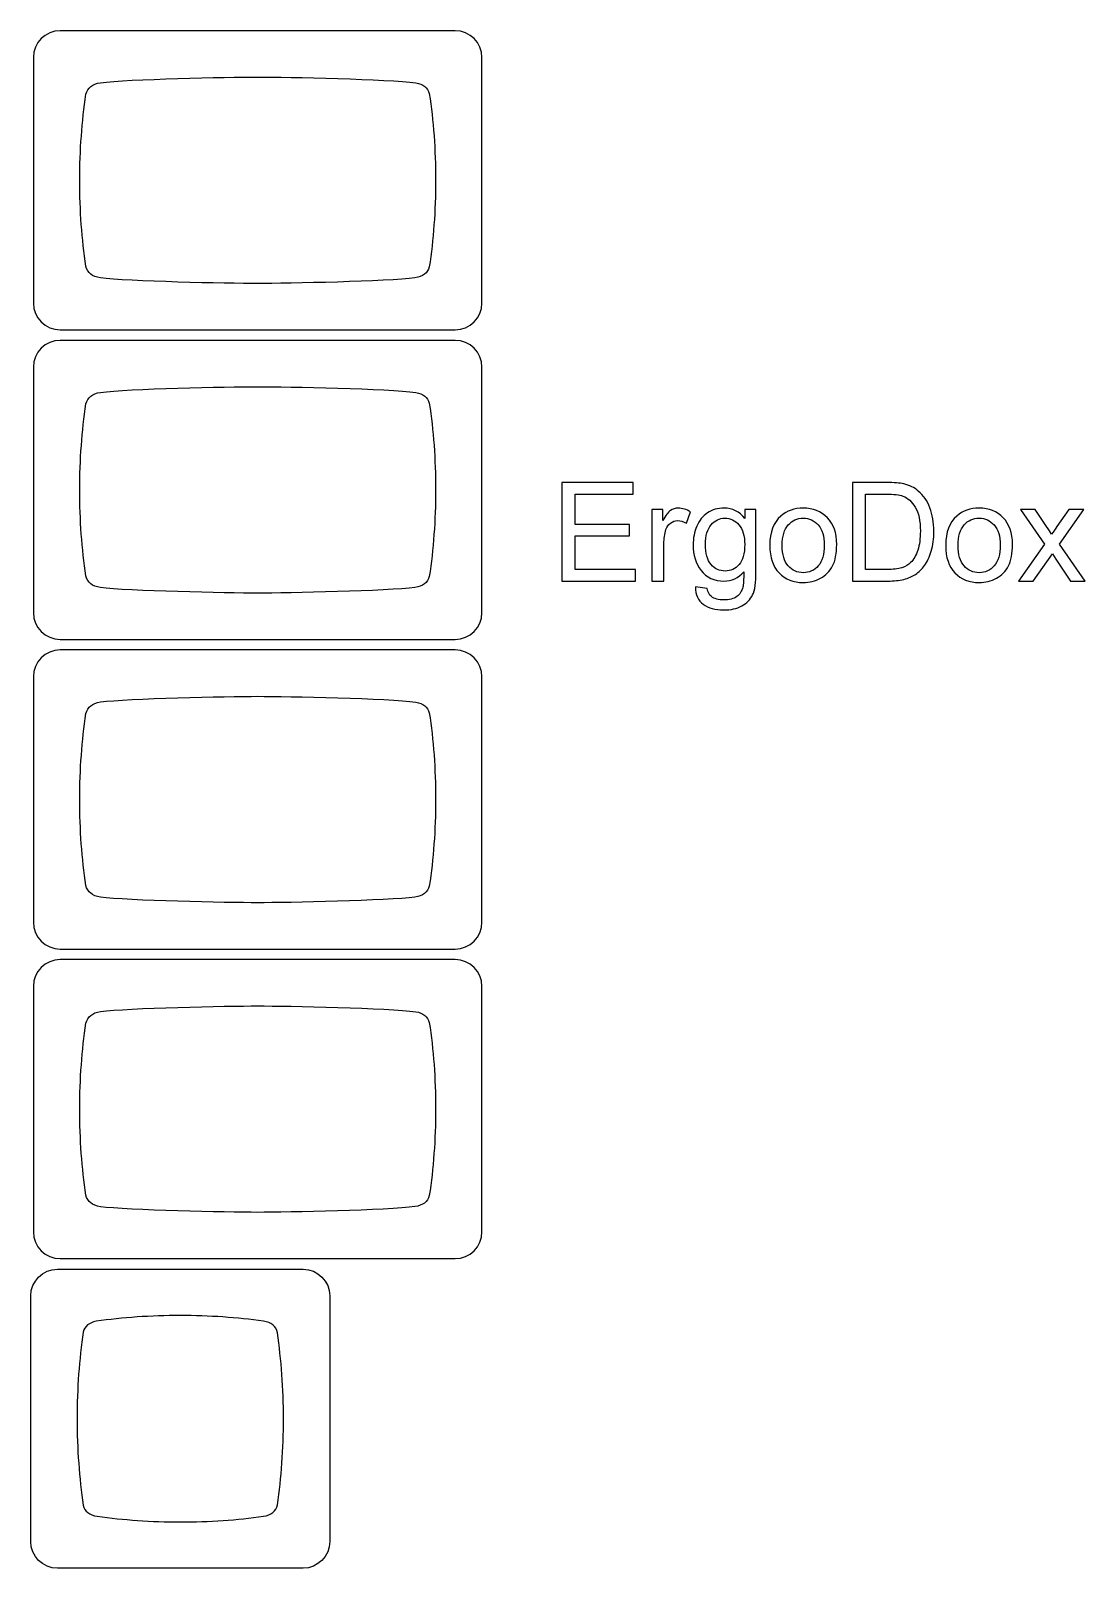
# Model space of a CAD drawing. Header units: millimetres. Extents: x -493 to 473, y -489 to 489.
# Drawn here: x -142.1 to -77.2, y 154.7 to 249.3 of the extents above; entities that cross this region are included whole.
import ezdxf

# ---------------------------------------------------------------- set-up
doc = ezdxf.new("R2010")
doc.units = ezdxf.units.MM
doc.header["$MEASUREMENT"] = 0
doc.layers.add('Layer 1', color=7, linetype='Continuous')

msp = doc.modelspace()

# ---------------------------------------------------------------- linework, layer by layer
at = {"layer": 'Layer 1', "color": 169}
msp.add_open_spline([(-115.9753, 230.8624), (-115.9753, 230.8624), (-140.2827, 230.8624), (-140.2827, 230.8624), (-140.2827, 230.8624), (-141.1881, 230.8624), (-141.929, 231.6032), (-141.929, 232.5087), (-141.929, 232.5087), (-141.929, 232.5087), (-141.929, 247.6161), (-141.929, 247.6161), (-141.929, 247.6161), (-141.929, 248.5216), (-141.1881, 249.2624), (-140.2827, 249.2624), (-140.2827, 249.2624), (-140.2827, 249.2624), (-115.9753, 249.2624), (-115.9753, 249.2624), (-115.9753, 249.2624), (-115.0699, 249.2624), (-114.329, 248.5216), (-114.329, 247.6161), (-114.329, 247.6161), (-114.329, 247.6161), (-114.329, 232.5087), (-114.329, 232.5087), (-114.329, 232.5087), (-114.329, 231.6032), (-115.0699, 230.8624), (-115.9753, 230.8624)], degree=3, knots=[0, 0, 0, 0, 0.1111111, 0.1111111, 0.1111111, 0.1111111, 0.2222222, 0.2222222, 0.2222222, 0.2222222, 0.3333333, 0.3333333, 0.3333333, 0.3333333, 0.4444444, 0.4444444, 0.4444444, 0.4444444, 0.5555556, 0.5555556, 0.5555556, 0.5555556, 0.6666667, 0.6666667, 0.6666667, 0.6666667, 0.7777778, 0.7777778, 0.7777778, 0.7777778, 1, 1, 1, 1], dxfattribs=at)
at = {"layer": 'Layer 1', "color": 159}
msp.add_open_spline([(-128.129, 246.4118), (-129.9873, 246.4114), (-136.1488, 246.2893), (-137.8013, 246.0637), (-137.8013, 246.0637), (-137.8013, 246.0637), (-137.8013, 246.0637), (-137.8013, 246.0637), (-137.8013, 246.0637), (-138.3034, 245.9908), (-138.6025, 245.7582), (-138.6926, 245.3535), (-138.6926, 245.3535), (-138.942, 243.7006), (-139.0786, 241.919), (-139.0789, 240.0613), (-139.0789, 240.0613), (-139.0793, 238.2036), (-138.9437, 236.4219), (-138.6951, 234.769), (-138.6951, 234.769), (-138.6053, 234.3648), (-138.3068, 234.1324), (-137.8059, 234.0595), (-137.8059, 234.0595), (-136.1529, 233.8346), (-129.98, 233.7116), (-128.132, 233.712), (-128.132, 233.712), (-126.2841, 233.7123), (-120.107, 233.8356), (-118.4535, 234.0613), (-118.4535, 234.0613), (-118.4535, 234.0613), (-118.4536, 234.0618), (-118.4536, 234.0618), (-118.4536, 234.0618), (-117.9657, 234.1326), (-117.6694, 234.3543), (-117.5706, 234.7382), (-117.5706, 234.7382), (-117.3179, 236.4004), (-117.1794, 238.1925), (-117.179, 240.0634), (-117.179, 240.0634), (-117.1787, 241.9343), (-117.3163, 243.7296), (-117.5686, 245.3929), (-117.5686, 245.3929), (-117.6641, 245.7598), (-117.9406, 245.9777), (-118.3932, 246.057), (-118.3932, 246.057), (-120.0629, 246.2871), (-126.2707, 246.4122), (-128.129, 246.4118)], degree=3, knots=[0, 0, 0, 0, 0.0666667, 0.0666667, 0.0666667, 0.0666667, 0.1333333, 0.1333333, 0.1333333, 0.1333333, 0.2, 0.2, 0.2, 0.2, 0.2666667, 0.2666667, 0.2666667, 0.2666667, 0.3333333, 0.3333333, 0.3333333, 0.3333333, 0.4, 0.4, 0.4, 0.4, 0.4666667, 0.4666667, 0.4666667, 0.4666667, 0.5333333, 0.5333333, 0.5333333, 0.5333333, 0.6, 0.6, 0.6, 0.6, 0.6666667, 0.6666667, 0.6666667, 0.6666667, 0.7333333, 0.7333333, 0.7333333, 0.7333333, 0.8, 0.8, 0.8, 0.8, 0.8666667, 0.8666667, 0.8666667, 0.8666667, 1, 1, 1, 1], dxfattribs=at)
at = {"layer": 'Layer 1', "color": 251}
for points, knots in [([(-115.9753, 211.8124), (-115.9753, 211.8124), (-140.2827, 211.8124), (-140.2827, 211.8124), (-140.2827, 211.8124), (-141.1881, 211.8124), (-141.929, 212.5532), (-141.929, 213.4587), (-141.929, 213.4587), (-141.929, 213.4587), (-141.929, 228.5661), (-141.929, 228.5661), (-141.929, 228.5661), (-141.929, 229.4716), (-141.1881, 230.2124), (-140.2827, 230.2124), (-140.2827, 230.2124), (-140.2827, 230.2124), (-115.9753, 230.2124), (-115.9753, 230.2124), (-115.9753, 230.2124), (-115.0699, 230.2124), (-114.329, 229.4716), (-114.329, 228.5661), (-114.329, 228.5661), (-114.329, 228.5661), (-114.329, 213.4587), (-114.329, 213.4587), (-114.329, 213.4587), (-114.329, 212.5532), (-115.0699, 211.8124), (-115.9753, 211.8124)], [0, 0, 0, 0, 0.1111111, 0.1111111, 0.1111111, 0.1111111, 0.2222222, 0.2222222, 0.2222222, 0.2222222, 0.3333333, 0.3333333, 0.3333333, 0.3333333, 0.4444444, 0.4444444, 0.4444444, 0.4444444, 0.5555556, 0.5555556, 0.5555556, 0.5555556, 0.6666667, 0.6666667, 0.6666667, 0.6666667, 0.7777778, 0.7777778, 0.7777778, 0.7777778, 1, 1, 1, 1]), ([(-128.129, 227.3618), (-129.9873, 227.3614), (-136.1488, 227.2393), (-137.8013, 227.0137), (-137.8013, 227.0137), (-137.8013, 227.0137), (-137.8013, 227.0137), (-137.8013, 227.0137), (-137.8013, 227.0137), (-138.3034, 226.9408), (-138.6025, 226.7082), (-138.6926, 226.3035), (-138.6926, 226.3035), (-138.942, 224.6506), (-139.0786, 222.869), (-139.0789, 221.0113), (-139.0789, 221.0113), (-139.0793, 219.1536), (-138.9437, 217.3719), (-138.6951, 215.719), (-138.6951, 215.719), (-138.6053, 215.3148), (-138.3068, 215.0824), (-137.8059, 215.0095), (-137.8059, 215.0095), (-136.1529, 214.7846), (-129.98, 214.6616), (-128.132, 214.662), (-128.132, 214.662), (-126.2841, 214.6623), (-120.107, 214.7856), (-118.4535, 215.0113), (-118.4535, 215.0113), (-118.4535, 215.0113), (-118.4536, 215.0118), (-118.4536, 215.0118), (-118.4536, 215.0118), (-117.9657, 215.0826), (-117.6694, 215.3043), (-117.5706, 215.6882), (-117.5706, 215.6882), (-117.3179, 217.3504), (-117.1794, 219.1425), (-117.179, 221.0134), (-117.179, 221.0134), (-117.1787, 222.8843), (-117.3163, 224.6796), (-117.5686, 226.3429), (-117.5686, 226.3429), (-117.6641, 226.7098), (-117.9406, 226.9277), (-118.3932, 227.007), (-118.3932, 227.007), (-120.0629, 227.2371), (-126.2707, 227.3622), (-128.129, 227.3618)], [0, 0, 0, 0, 0.0666667, 0.0666667, 0.0666667, 0.0666667, 0.1333333, 0.1333333, 0.1333333, 0.1333333, 0.2, 0.2, 0.2, 0.2, 0.2666667, 0.2666667, 0.2666667, 0.2666667, 0.3333333, 0.3333333, 0.3333333, 0.3333333, 0.4, 0.4, 0.4, 0.4, 0.4666667, 0.4666667, 0.4666667, 0.4666667, 0.5333333, 0.5333333, 0.5333333, 0.5333333, 0.6, 0.6, 0.6, 0.6, 0.6666667, 0.6666667, 0.6666667, 0.6666667, 0.7333333, 0.7333333, 0.7333333, 0.7333333, 0.8, 0.8, 0.8, 0.8, 0.8666667, 0.8666667, 0.8666667, 0.8666667, 1, 1, 1, 1]), ([(-115.9753, 192.7624), (-115.9753, 192.7624), (-140.2827, 192.7624), (-140.2827, 192.7624), (-140.2827, 192.7624), (-141.1881, 192.7624), (-141.929, 193.5032), (-141.929, 194.4087), (-141.929, 194.4087), (-141.929, 194.4087), (-141.929, 209.5161), (-141.929, 209.5161), (-141.929, 209.5161), (-141.929, 210.4216), (-141.1881, 211.1624), (-140.2827, 211.1624), (-140.2827, 211.1624), (-140.2827, 211.1624), (-115.9753, 211.1624), (-115.9753, 211.1624), (-115.9753, 211.1624), (-115.0699, 211.1624), (-114.329, 210.4216), (-114.329, 209.5161), (-114.329, 209.5161), (-114.329, 209.5161), (-114.329, 194.4087), (-114.329, 194.4087), (-114.329, 194.4087), (-114.329, 193.5032), (-115.0699, 192.7624), (-115.9753, 192.7624)], [0, 0, 0, 0, 0.1111111, 0.1111111, 0.1111111, 0.1111111, 0.2222222, 0.2222222, 0.2222222, 0.2222222, 0.3333333, 0.3333333, 0.3333333, 0.3333333, 0.4444444, 0.4444444, 0.4444444, 0.4444444, 0.5555556, 0.5555556, 0.5555556, 0.5555556, 0.6666667, 0.6666667, 0.6666667, 0.6666667, 0.7777778, 0.7777778, 0.7777778, 0.7777778, 1, 1, 1, 1]), ([(-128.129, 208.3118), (-129.9873, 208.3114), (-136.1488, 208.1893), (-137.8013, 207.9637), (-137.8013, 207.9637), (-137.8013, 207.9637), (-137.8013, 207.9637), (-137.8013, 207.9637), (-137.8013, 207.9637), (-138.3034, 207.8908), (-138.6025, 207.6582), (-138.6926, 207.2535), (-138.6926, 207.2535), (-138.942, 205.6006), (-139.0786, 203.819), (-139.0789, 201.9613), (-139.0789, 201.9613), (-139.0793, 200.1036), (-138.9437, 198.3219), (-138.6951, 196.669), (-138.6951, 196.669), (-138.6053, 196.2648), (-138.3068, 196.0324), (-137.8059, 195.9595), (-137.8059, 195.9595), (-136.1529, 195.7346), (-129.98, 195.6116), (-128.132, 195.612), (-128.132, 195.612), (-126.2841, 195.6123), (-120.107, 195.7356), (-118.4535, 195.9613), (-118.4535, 195.9613), (-118.4535, 195.9613), (-118.4536, 195.9618), (-118.4536, 195.9618), (-118.4536, 195.9618), (-117.9657, 196.0326), (-117.6694, 196.2543), (-117.5706, 196.6382), (-117.5706, 196.6382), (-117.3179, 198.3004), (-117.1794, 200.0925), (-117.179, 201.9634), (-117.179, 201.9634), (-117.1787, 203.8343), (-117.3163, 205.6296), (-117.5686, 207.2929), (-117.5686, 207.2929), (-117.6641, 207.6598), (-117.9406, 207.8777), (-118.3932, 207.957), (-118.3932, 207.957), (-120.0629, 208.1871), (-126.2707, 208.3122), (-128.129, 208.3118)], [0, 0, 0, 0, 0.0666667, 0.0666667, 0.0666667, 0.0666667, 0.1333333, 0.1333333, 0.1333333, 0.1333333, 0.2, 0.2, 0.2, 0.2, 0.2666667, 0.2666667, 0.2666667, 0.2666667, 0.3333333, 0.3333333, 0.3333333, 0.3333333, 0.4, 0.4, 0.4, 0.4, 0.4666667, 0.4666667, 0.4666667, 0.4666667, 0.5333333, 0.5333333, 0.5333333, 0.5333333, 0.6, 0.6, 0.6, 0.6, 0.6666667, 0.6666667, 0.6666667, 0.6666667, 0.7333333, 0.7333333, 0.7333333, 0.7333333, 0.8, 0.8, 0.8, 0.8, 0.8666667, 0.8666667, 0.8666667, 0.8666667, 1, 1, 1, 1]), ([(-115.9753, 173.7124), (-115.9753, 173.7124), (-140.2827, 173.7124), (-140.2827, 173.7124), (-140.2827, 173.7124), (-141.1881, 173.7124), (-141.929, 174.4532), (-141.929, 175.3587), (-141.929, 175.3587), (-141.929, 175.3587), (-141.929, 190.4661), (-141.929, 190.4661), (-141.929, 190.4661), (-141.929, 191.3716), (-141.1881, 192.1124), (-140.2827, 192.1124), (-140.2827, 192.1124), (-140.2827, 192.1124), (-115.9753, 192.1124), (-115.9753, 192.1124), (-115.9753, 192.1124), (-115.0699, 192.1124), (-114.329, 191.3716), (-114.329, 190.4661), (-114.329, 190.4661), (-114.329, 190.4661), (-114.329, 175.3587), (-114.329, 175.3587), (-114.329, 175.3587), (-114.329, 174.4532), (-115.0699, 173.7124), (-115.9753, 173.7124)], [0, 0, 0, 0, 0.1111111, 0.1111111, 0.1111111, 0.1111111, 0.2222222, 0.2222222, 0.2222222, 0.2222222, 0.3333333, 0.3333333, 0.3333333, 0.3333333, 0.4444444, 0.4444444, 0.4444444, 0.4444444, 0.5555556, 0.5555556, 0.5555556, 0.5555556, 0.6666667, 0.6666667, 0.6666667, 0.6666667, 0.7777778, 0.7777778, 0.7777778, 0.7777778, 1, 1, 1, 1]), ([(-128.129, 189.2618), (-129.9873, 189.2614), (-136.1488, 189.1393), (-137.8013, 188.9137), (-137.8013, 188.9137), (-137.8013, 188.9137), (-137.8013, 188.9137), (-137.8013, 188.9137), (-137.8013, 188.9137), (-138.3034, 188.8408), (-138.6025, 188.6082), (-138.6926, 188.2035), (-138.6926, 188.2035), (-138.942, 186.5506), (-139.0786, 184.769), (-139.0789, 182.9113), (-139.0789, 182.9113), (-139.0793, 181.0536), (-138.9437, 179.2719), (-138.6951, 177.619), (-138.6951, 177.619), (-138.6053, 177.2148), (-138.3068, 176.9824), (-137.8059, 176.9095), (-137.8059, 176.9095), (-136.1529, 176.6846), (-129.98, 176.5616), (-128.132, 176.562), (-128.132, 176.562), (-126.2841, 176.5623), (-120.107, 176.6856), (-118.4535, 176.9113), (-118.4535, 176.9113), (-118.4535, 176.9113), (-118.4536, 176.9118), (-118.4536, 176.9118), (-118.4536, 176.9118), (-117.9657, 176.9826), (-117.6694, 177.2043), (-117.5706, 177.5882), (-117.5706, 177.5882), (-117.3179, 179.2504), (-117.1794, 181.0425), (-117.179, 182.9134), (-117.179, 182.9134), (-117.1787, 184.7843), (-117.3163, 186.5796), (-117.5686, 188.2429), (-117.5686, 188.2429), (-117.6641, 188.6098), (-117.9406, 188.8277), (-118.3932, 188.907), (-118.3932, 188.907), (-120.0629, 189.1371), (-126.2707, 189.2622), (-128.129, 189.2618)], [0, 0, 0, 0, 0.0666667, 0.0666667, 0.0666667, 0.0666667, 0.1333333, 0.1333333, 0.1333333, 0.1333333, 0.2, 0.2, 0.2, 0.2, 0.2666667, 0.2666667, 0.2666667, 0.2666667, 0.3333333, 0.3333333, 0.3333333, 0.3333333, 0.4, 0.4, 0.4, 0.4, 0.4666667, 0.4666667, 0.4666667, 0.4666667, 0.5333333, 0.5333333, 0.5333333, 0.5333333, 0.6, 0.6, 0.6, 0.6, 0.6666667, 0.6666667, 0.6666667, 0.6666667, 0.7333333, 0.7333333, 0.7333333, 0.7333333, 0.8, 0.8, 0.8, 0.8, 0.8666667, 0.8666667, 0.8666667, 0.8666667, 1, 1, 1, 1]), ([(-125.338, 173.0638), (-125.338, 173.0638), (-140.4454, 173.0638), (-140.4454, 173.0638), (-140.4454, 173.0638), (-141.351, 173.0638), (-142.0917, 172.323), (-142.0917, 171.4175), (-142.0917, 171.4175), (-142.0917, 171.4175), (-142.0917, 156.3101), (-142.0917, 156.3101), (-142.0917, 156.3101), (-142.0917, 155.4046), (-141.351, 154.6638), (-140.4454, 154.6638), (-140.4454, 154.6638), (-140.4454, 154.6638), (-125.338, 154.6638), (-125.338, 154.6638), (-125.338, 154.6638), (-124.4325, 154.6638), (-123.6917, 155.4046), (-123.6917, 156.3101), (-123.6917, 156.3101), (-123.6917, 156.3101), (-123.6917, 171.4175), (-123.6917, 171.4175), (-123.6917, 171.4175), (-123.6917, 172.323), (-124.4325, 173.0638), (-125.338, 173.0638)], [0, 0, 0, 0, 0.1111111, 0.1111111, 0.1111111, 0.1111111, 0.2222222, 0.2222222, 0.2222222, 0.2222222, 0.3333333, 0.3333333, 0.3333333, 0.3333333, 0.4444444, 0.4444444, 0.4444444, 0.4444444, 0.5555556, 0.5555556, 0.5555556, 0.5555556, 0.6666667, 0.6666667, 0.6666667, 0.6666667, 0.7777778, 0.7777778, 0.7777778, 0.7777778, 1, 1, 1, 1]), ([(-132.8931, 170.2138), (-131.1025, 170.2133), (-129.3828, 170.0903), (-127.7807, 169.8649), (-127.7807, 169.8649), (-127.7807, 169.8649), (-127.7807, 169.8648), (-127.7807, 169.8648), (-127.7807, 169.8648), (-127.294, 169.7919), (-127.0041, 169.5593), (-126.9169, 169.1546), (-126.9169, 169.1546), (-126.675, 167.5016), (-126.5426, 165.7201), (-126.5422, 163.8623), (-126.5422, 163.8623), (-126.5418, 162.0045), (-126.6733, 160.223), (-126.9144, 158.5701), (-126.9144, 158.5701), (-127.0014, 158.1659), (-127.2907, 157.9335), (-127.7763, 157.8606), (-127.7763, 157.8606), (-129.3788, 157.6357), (-131.099, 157.5135), (-132.8901, 157.5139), (-132.8901, 157.5139), (-134.6818, 157.5143), (-136.4027, 157.6375), (-138.0056, 157.8633), (-138.0056, 157.8633), (-138.0056, 157.8633), (-138.0055, 157.8637), (-138.0055, 157.8637), (-138.0055, 157.8637), (-138.4785, 157.9345), (-138.7656, 158.1562), (-138.8615, 158.5401), (-138.8615, 158.5401), (-139.1065, 160.2023), (-139.2406, 161.9952), (-139.241, 163.8653), (-139.241, 163.8653), (-139.2415, 165.7371), (-139.108, 167.5315), (-138.8634, 169.1948), (-138.8634, 169.1948), (-138.7709, 169.5617), (-138.5028, 169.7797), (-138.0641, 169.8589), (-138.0641, 169.8589), (-136.4455, 170.089), (-134.7056, 170.2142), (-132.8931, 170.2138)], [0, 0, 0, 0, 0.0666667, 0.0666667, 0.0666667, 0.0666667, 0.1333333, 0.1333333, 0.1333333, 0.1333333, 0.2, 0.2, 0.2, 0.2, 0.2666667, 0.2666667, 0.2666667, 0.2666667, 0.3333333, 0.3333333, 0.3333333, 0.3333333, 0.4, 0.4, 0.4, 0.4, 0.4666667, 0.4666667, 0.4666667, 0.4666667, 0.5333333, 0.5333333, 0.5333333, 0.5333333, 0.6, 0.6, 0.6, 0.6, 0.6666667, 0.6666667, 0.6666667, 0.6666667, 0.7333333, 0.7333333, 0.7333333, 0.7333333, 0.8, 0.8, 0.8, 0.8, 0.8666667, 0.8666667, 0.8666667, 0.8666667, 1, 1, 1, 1])]:
    msp.add_open_spline(points, degree=3, knots=knots, dxfattribs=at)
at = {"layer": 'Layer 1', "color": 250}
for points, knots in [([(-109.4041, 215.4029), (-109.4041, 215.4029), (-109.4041, 221.465), (-109.4041, 221.465), (-109.4041, 221.465), (-109.4041, 221.465), (-105.0269, 221.465), (-105.0269, 221.465), (-105.0269, 221.465), (-105.0269, 221.465), (-105.0269, 220.7538), (-105.0269, 220.7538), (-105.0269, 220.7538), (-105.0269, 220.7538), (-108.5998, 220.7538), (-108.5998, 220.7538), (-108.5998, 220.7538), (-108.5998, 220.7538), (-108.5998, 218.8911), (-108.5998, 218.8911), (-108.5998, 218.8911), (-108.5998, 218.8911), (-105.2555, 218.8911), (-105.2555, 218.8911), (-105.2555, 218.8911), (-105.2555, 218.8911), (-105.2555, 218.1799), (-105.2555, 218.1799), (-105.2555, 218.1799), (-105.2555, 218.1799), (-108.5998, 218.1799), (-108.5998, 218.1799), (-108.5998, 218.1799), (-108.5998, 218.1799), (-108.5998, 216.1141), (-108.5998, 216.1141), (-108.5998, 216.1141), (-108.5998, 216.1141), (-104.883, 216.1141), (-104.883, 216.1141), (-104.883, 216.1141), (-104.883, 216.1141), (-104.883, 215.4029), (-104.883, 215.4029), (-104.883, 215.4029), (-104.883, 215.4029), (-109.4041, 215.4029), (-109.4041, 215.4029)], [0, 0, 0, 0, 0.0769231, 0.0769231, 0.0769231, 0.0769231, 0.1538462, 0.1538462, 0.1538462, 0.1538462, 0.2307692, 0.2307692, 0.2307692, 0.2307692, 0.3076923, 0.3076923, 0.3076923, 0.3076923, 0.3846154, 0.3846154, 0.3846154, 0.3846154, 0.4615385, 0.4615385, 0.4615385, 0.4615385, 0.5384615, 0.5384615, 0.5384615, 0.5384615, 0.6153846, 0.6153846, 0.6153846, 0.6153846, 0.6923077, 0.6923077, 0.6923077, 0.6923077, 0.7692308, 0.7692308, 0.7692308, 0.7692308, 0.8461538, 0.8461538, 0.8461538, 0.8461538, 1, 1, 1, 1]), ([(-91.5369, 215.4029), (-91.5369, 215.4029), (-91.5369, 221.465), (-91.5369, 221.465), (-91.5369, 221.465), (-91.5369, 221.465), (-89.4484, 221.465), (-89.4484, 221.465), (-89.4484, 221.465), (-88.9771, 221.465), (-88.6173, 221.4368), (-88.369, 221.3789), (-88.369, 221.3789), (-88.0218, 221.2985), (-87.7255, 221.1531), (-87.48, 220.9443), (-87.48, 220.9443), (-87.1596, 220.6734), (-86.9212, 220.3291), (-86.7631, 219.9085), (-86.7631, 219.9085), (-86.6037, 219.488), (-86.5246, 219.0068), (-86.5246, 218.4664), (-86.5246, 218.4664), (-86.5246, 218.0064), (-86.5783, 217.5986), (-86.6855, 217.243), (-86.6855, 217.243), (-86.7928, 216.8874), (-86.931, 216.5925), (-87.099, 216.3596), (-87.099, 216.3596), (-87.2683, 216.1268), (-87.4517, 215.9434), (-87.6521, 215.8107), (-87.6521, 215.8107), (-87.8511, 215.6767), (-88.0924, 215.5751), (-88.3746, 215.5059), (-88.3746, 215.5059), (-88.6582, 215.4368), (-88.9828, 215.4029), (-89.3497, 215.4029), (-89.3497, 215.4029), (-89.3497, 215.4029), (-91.5369, 215.4029), (-91.5369, 215.4029)], [0, 0, 0, 0, 0.0769231, 0.0769231, 0.0769231, 0.0769231, 0.1538462, 0.1538462, 0.1538462, 0.1538462, 0.2307692, 0.2307692, 0.2307692, 0.2307692, 0.3076923, 0.3076923, 0.3076923, 0.3076923, 0.3846154, 0.3846154, 0.3846154, 0.3846154, 0.4615385, 0.4615385, 0.4615385, 0.4615385, 0.5384615, 0.5384615, 0.5384615, 0.5384615, 0.6153846, 0.6153846, 0.6153846, 0.6153846, 0.6923077, 0.6923077, 0.6923077, 0.6923077, 0.7692308, 0.7692308, 0.7692308, 0.7692308, 0.8461538, 0.8461538, 0.8461538, 0.8461538, 1, 1, 1, 1]), ([(-90.7325, 216.1141), (-90.7325, 216.1141), (-89.44, 216.1141), (-89.44, 216.1141), (-89.44, 216.1141), (-89.0406, 216.1141), (-88.7274, 216.1508), (-88.5002, 216.2256), (-88.5002, 216.2256), (-88.273, 216.3004), (-88.0924, 216.4048), (-87.9569, 216.5402), (-87.9569, 216.5402), (-87.7678, 216.7307), (-87.6197, 216.9876), (-87.5138, 217.3093), (-87.5138, 217.3093), (-87.408, 217.631), (-87.3544, 218.0205), (-87.3544, 218.4791), (-87.3544, 218.4791), (-87.3544, 219.1141), (-87.4588, 219.6023), (-87.6662, 219.9438), (-87.6662, 219.9438), (-87.8737, 220.2853), (-88.1262, 220.5139), (-88.424, 220.6296), (-88.424, 220.6296), (-88.6385, 220.7129), (-88.9842, 220.7538), (-89.4611, 220.7538), (-89.4611, 220.7538), (-89.4611, 220.7538), (-90.7325, 220.7538), (-90.7325, 220.7538), (-90.7325, 220.7538), (-90.7325, 220.7538), (-90.7325, 216.1141), (-90.7325, 216.1141)], [0, 0, 0, 0, 0.0909091, 0.0909091, 0.0909091, 0.0909091, 0.1818182, 0.1818182, 0.1818182, 0.1818182, 0.2727273, 0.2727273, 0.2727273, 0.2727273, 0.3636364, 0.3636364, 0.3636364, 0.3636364, 0.4545455, 0.4545455, 0.4545455, 0.4545455, 0.5454545, 0.5454545, 0.5454545, 0.5454545, 0.6363636, 0.6363636, 0.6363636, 0.6363636, 0.7272727, 0.7272727, 0.7272727, 0.7272727, 0.8181818, 0.8181818, 0.8181818, 0.8181818, 1, 1, 1, 1]), ([(-103.8755, 215.4029), (-103.8755, 215.4029), (-103.8755, 219.7971), (-103.8755, 219.7971), (-103.8755, 219.7971), (-103.8755, 219.7971), (-103.2066, 219.7971), (-103.2066, 219.7971), (-103.2066, 219.7971), (-103.2066, 219.7971), (-103.2066, 219.124), (-103.2066, 219.124), (-103.2066, 219.124), (-103.0359, 219.4358), (-102.8778, 219.6418), (-102.7325, 219.7406), (-102.7325, 219.7406), (-102.5871, 219.8408), (-102.4277, 219.8902), (-102.2541, 219.8902), (-102.2541, 219.8902), (-102.0029, 219.8902), (-101.7475, 219.8112), (-101.4879, 219.6545), (-101.4879, 219.6545), (-101.4879, 219.6545), (-101.7532, 218.9673), (-101.7532, 218.9673), (-101.7532, 218.9673), (-101.9338, 219.0689), (-102.1144, 219.1197), (-102.295, 219.1197), (-102.295, 219.1197), (-102.4573, 219.1197), (-102.6027, 219.0703), (-102.7311, 218.973), (-102.7311, 218.973), (-102.8595, 218.8756), (-102.9512, 218.7402), (-103.0062, 218.5666), (-103.0062, 218.5666), (-103.0895, 218.3027), (-103.1304, 218.0134), (-103.1304, 217.6988), (-103.1304, 217.6988), (-103.1304, 217.6988), (-103.1304, 215.4029), (-103.1304, 215.4029), (-103.1304, 215.4029), (-103.1304, 215.4029), (-103.8755, 215.4029), (-103.8755, 215.4029)], [0, 0, 0, 0, 0.0714286, 0.0714286, 0.0714286, 0.0714286, 0.1428571, 0.1428571, 0.1428571, 0.1428571, 0.2142857, 0.2142857, 0.2142857, 0.2142857, 0.2857143, 0.2857143, 0.2857143, 0.2857143, 0.3571429, 0.3571429, 0.3571429, 0.3571429, 0.4285714, 0.4285714, 0.4285714, 0.4285714, 0.5, 0.5, 0.5, 0.5, 0.5714286, 0.5714286, 0.5714286, 0.5714286, 0.6428571, 0.6428571, 0.6428571, 0.6428571, 0.7142857, 0.7142857, 0.7142857, 0.7142857, 0.7857143, 0.7857143, 0.7857143, 0.7857143, 0.8571429, 0.8571429, 0.8571429, 0.8571429, 1, 1, 1, 1]), ([(-101.1845, 215.0388), (-101.1845, 215.0388), (-100.4648, 214.9372), (-100.4648, 214.9372), (-100.4648, 214.9372), (-100.4352, 214.7143), (-100.3505, 214.552), (-100.2122, 214.449), (-100.2122, 214.449), (-100.0274, 214.3121), (-99.7748, 214.243), (-99.4545, 214.243), (-99.4545, 214.243), (-99.1102, 214.243), (-98.8435, 214.3121), (-98.6558, 214.449), (-98.6558, 214.449), (-98.4681, 214.5859), (-98.3411, 214.7792), (-98.2748, 215.0261), (-98.2748, 215.0261), (-98.2367, 215.1771), (-98.2183, 215.4946), (-98.2212, 215.9786), (-98.2212, 215.9786), (-98.5471, 215.5948), (-98.9521, 215.4029), (-99.4375, 215.4029), (-99.4375, 215.4029), (-100.0415, 215.4029), (-100.51, 215.6202), (-100.8402, 216.0562), (-100.8402, 216.0562), (-101.1718, 216.4909), (-101.3369, 217.013), (-101.3369, 217.6211), (-101.3369, 217.6211), (-101.3369, 218.0402), (-101.2607, 218.4269), (-101.1097, 218.7811), (-101.1097, 218.7811), (-100.9587, 219.1353), (-100.7386, 219.4076), (-100.4507, 219.6009), (-100.4507, 219.6009), (-100.1628, 219.7942), (-99.8242, 219.8902), (-99.4347, 219.8902), (-99.4347, 219.8902), (-98.9168, 219.8902), (-98.4893, 219.6785), (-98.1534, 219.2552), (-98.1534, 219.2552), (-98.1534, 219.2552), (-98.1534, 219.7971), (-98.1534, 219.7971), (-98.1534, 219.7971), (-98.1534, 219.7971), (-97.4676, 219.7971), (-97.4676, 219.7971), (-97.4676, 219.7971), (-97.4676, 219.7971), (-97.4676, 216.0026), (-97.4676, 216.0026), (-97.4676, 216.0026), (-97.4676, 215.3182), (-97.5368, 214.8342), (-97.6765, 214.5492), (-97.6765, 214.5492), (-97.8148, 214.2641), (-98.0363, 214.0384), (-98.3369, 213.8733), (-98.3369, 213.8733), (-98.6389, 213.7082), (-99.01, 213.6249), (-99.4502, 213.6249), (-99.4502, 213.6249), (-99.9738, 213.6249), (-100.3957, 213.742), (-100.7174, 213.9777), (-100.7174, 213.9777), (-101.0405, 214.2119), (-101.1958, 214.5661), (-101.1845, 215.0388)], [0, 0, 0, 0, 0.0454545, 0.0454545, 0.0454545, 0.0454545, 0.0909091, 0.0909091, 0.0909091, 0.0909091, 0.1363636, 0.1363636, 0.1363636, 0.1363636, 0.1818182, 0.1818182, 0.1818182, 0.1818182, 0.2272727, 0.2272727, 0.2272727, 0.2272727, 0.2727273, 0.2727273, 0.2727273, 0.2727273, 0.3181818, 0.3181818, 0.3181818, 0.3181818, 0.3636364, 0.3636364, 0.3636364, 0.3636364, 0.4090909, 0.4090909, 0.4090909, 0.4090909, 0.4545455, 0.4545455, 0.4545455, 0.4545455, 0.5, 0.5, 0.5, 0.5, 0.5454545, 0.5454545, 0.5454545, 0.5454545, 0.5909091, 0.5909091, 0.5909091, 0.5909091, 0.6363636, 0.6363636, 0.6363636, 0.6363636, 0.6818182, 0.6818182, 0.6818182, 0.6818182, 0.7272727, 0.7272727, 0.7272727, 0.7272727, 0.7727273, 0.7727273, 0.7727273, 0.7727273, 0.8181818, 0.8181818, 0.8181818, 0.8181818, 0.8636364, 0.8636364, 0.8636364, 0.8636364, 0.9090909, 0.9090909, 0.9090909, 0.9090909, 1, 1, 1, 1]), ([(-96.6182, 217.6), (-96.6182, 218.4114), (-96.3924, 219.0125), (-95.9395, 219.4034), (-95.9395, 219.4034), (-95.5627, 219.7279), (-95.1013, 219.8902), (-94.558, 219.8902), (-94.558, 219.8902), (-93.9555, 219.8902), (-93.4616, 219.6926), (-93.0778, 219.2975), (-93.0778, 219.2975), (-92.6953, 218.9038), (-92.5034, 218.3577), (-92.5034, 217.6621), (-92.5034, 217.6621), (-92.5034, 217.0976), (-92.5881, 216.6545), (-92.7574, 216.3314), (-92.7574, 216.3314), (-92.9268, 216.0083), (-93.1737, 215.7571), (-93.4983, 215.5779), (-93.4983, 215.5779), (-93.8214, 215.3987), (-94.1756, 215.3098), (-94.558, 215.3098), (-94.558, 215.3098), (-95.1732, 215.3098), (-95.6699, 215.5059), (-96.0495, 215.8996), (-96.0495, 215.8996), (-96.4291, 216.2933), (-96.6182, 216.8606), (-96.6182, 217.6)], [0, 0, 0, 0, 0.1, 0.1, 0.1, 0.1, 0.2, 0.2, 0.2, 0.2, 0.3, 0.3, 0.3, 0.3, 0.4, 0.4, 0.4, 0.4, 0.5, 0.5, 0.5, 0.5, 0.6, 0.6, 0.6, 0.6, 0.7, 0.7, 0.7, 0.7, 0.8, 0.8, 0.8, 0.8, 1, 1, 1, 1]), ([(-85.7951, 217.6), (-85.7951, 218.4114), (-85.5693, 219.0125), (-85.1164, 219.4034), (-85.1164, 219.4034), (-84.7396, 219.7279), (-84.2782, 219.8902), (-83.7349, 219.8902), (-83.7349, 219.8902), (-83.1324, 219.8902), (-82.6385, 219.6926), (-82.2547, 219.2975), (-82.2547, 219.2975), (-81.8722, 218.9038), (-81.6803, 218.3577), (-81.6803, 217.6621), (-81.6803, 217.6621), (-81.6803, 217.0976), (-81.765, 216.6545), (-81.9343, 216.3314), (-81.9343, 216.3314), (-82.1037, 216.0083), (-82.3506, 215.7571), (-82.6752, 215.5779), (-82.6752, 215.5779), (-82.9983, 215.3987), (-83.3525, 215.3098), (-83.7349, 215.3098), (-83.7349, 215.3098), (-84.3501, 215.3098), (-84.8468, 215.5059), (-85.2264, 215.8996), (-85.2264, 215.8996), (-85.606, 216.2933), (-85.7951, 216.8606), (-85.7951, 217.6)], [0, 0, 0, 0, 0.1, 0.1, 0.1, 0.1, 0.2, 0.2, 0.2, 0.2, 0.3, 0.3, 0.3, 0.3, 0.4, 0.4, 0.4, 0.4, 0.5, 0.5, 0.5, 0.5, 0.6, 0.6, 0.6, 0.6, 0.7, 0.7, 0.7, 0.7, 0.8, 0.8, 0.8, 0.8, 1, 1, 1, 1]), ([(-81.3149, 215.4029), (-81.3149, 215.4029), (-79.7105, 217.679), (-79.7105, 217.679), (-79.7105, 217.679), (-79.7105, 217.679), (-81.1964, 219.7971), (-81.1964, 219.7971), (-81.1964, 219.7971), (-81.1964, 219.7971), (-80.2806, 219.7971), (-80.2806, 219.7971), (-80.2806, 219.7971), (-80.2806, 219.7971), (-79.5863, 218.7599), (-79.5863, 218.7599), (-79.5863, 218.7599), (-79.4579, 218.5652), (-79.3563, 218.4071), (-79.2843, 218.283), (-79.2843, 218.283), (-79.1587, 218.4593), (-79.0473, 218.6188), (-78.9471, 218.7613), (-78.9471, 218.7613), (-78.9471, 218.7613), (-78.2161, 219.7971), (-78.2161, 219.7971), (-78.2161, 219.7971), (-78.2161, 219.7971), (-77.306, 219.7971), (-77.306, 219.7971), (-77.306, 219.7971), (-77.306, 219.7971), (-78.8003, 217.679), (-78.8003, 217.679), (-78.8003, 217.679), (-78.8003, 217.679), (-77.2086, 215.4029), (-77.2086, 215.4029), (-77.2086, 215.4029), (-77.2086, 215.4029), (-78.1145, 215.4029), (-78.1145, 215.4029), (-78.1145, 215.4029), (-78.1145, 215.4029), (-79.0233, 216.7576), (-79.0233, 216.7576), (-79.0233, 216.7576), (-79.0233, 216.7576), (-79.2307, 217.0835), (-79.2307, 217.0835), (-79.2307, 217.0835), (-79.2307, 217.0835), (-80.4047, 215.4029), (-80.4047, 215.4029), (-80.4047, 215.4029), (-80.4047, 215.4029), (-81.3149, 215.4029), (-81.3149, 215.4029)], [0, 0, 0, 0, 0.0625, 0.0625, 0.0625, 0.0625, 0.125, 0.125, 0.125, 0.125, 0.1875, 0.1875, 0.1875, 0.1875, 0.25, 0.25, 0.25, 0.25, 0.3125, 0.3125, 0.3125, 0.3125, 0.375, 0.375, 0.375, 0.375, 0.4375, 0.4375, 0.4375, 0.4375, 0.5, 0.5, 0.5, 0.5, 0.5625, 0.5625, 0.5625, 0.5625, 0.625, 0.625, 0.625, 0.625, 0.6875, 0.6875, 0.6875, 0.6875, 0.75, 0.75, 0.75, 0.75, 0.8125, 0.8125, 0.8125, 0.8125, 0.875, 0.875, 0.875, 0.875, 1, 1, 1, 1]), ([(-100.5749, 217.6748), (-100.5749, 217.1005), (-100.4606, 216.6814), (-100.232, 216.4175), (-100.232, 216.4175), (-100.002, 216.1536), (-99.7155, 216.021), (-99.3712, 216.021), (-99.3712, 216.021), (-99.0283, 216.021), (-98.7419, 216.1522), (-98.509, 216.4147), (-98.509, 216.4147), (-98.2776, 216.6771), (-98.1619, 217.0892), (-98.1619, 217.6508), (-98.1619, 217.6508), (-98.1619, 218.187), (-98.2818, 218.592), (-98.5203, 218.8643), (-98.5203, 218.8643), (-98.7588, 219.1367), (-99.0467, 219.2721), (-99.3825, 219.2721), (-99.3825, 219.2721), (-99.7141, 219.2721), (-99.9949, 219.1381), (-100.2278, 218.87), (-100.2278, 218.87), (-100.4592, 218.6019), (-100.5749, 218.2039), (-100.5749, 217.6748)], [0, 0, 0, 0, 0.1111111, 0.1111111, 0.1111111, 0.1111111, 0.2222222, 0.2222222, 0.2222222, 0.2222222, 0.3333333, 0.3333333, 0.3333333, 0.3333333, 0.4444444, 0.4444444, 0.4444444, 0.4444444, 0.5555556, 0.5555556, 0.5555556, 0.5555556, 0.6666667, 0.6666667, 0.6666667, 0.6666667, 0.7777778, 0.7777778, 0.7777778, 0.7777778, 1, 1, 1, 1]), ([(-95.8562, 217.5986), (-95.8562, 217.037), (-95.7334, 216.6164), (-95.4879, 216.3385), (-95.4879, 216.3385), (-95.241, 216.0591), (-94.9319, 215.9194), (-94.558, 215.9194), (-94.558, 215.9194), (-94.1883, 215.9194), (-93.8807, 216.0591), (-93.6337, 216.3399), (-93.6337, 216.3399), (-93.3882, 216.6207), (-93.2654, 217.0482), (-93.2654, 217.6226), (-93.2654, 217.6226), (-93.2654, 218.1644), (-93.3896, 218.5751), (-93.6365, 218.853), (-93.6365, 218.853), (-93.8835, 219.1324), (-94.1911, 219.2721), (-94.558, 219.2721), (-94.558, 219.2721), (-94.9319, 219.2721), (-95.241, 219.1338), (-95.4879, 218.8559), (-95.4879, 218.8559), (-95.7334, 218.5779), (-95.8562, 218.1588), (-95.8562, 217.5986)], [0, 0, 0, 0, 0.1111111, 0.1111111, 0.1111111, 0.1111111, 0.2222222, 0.2222222, 0.2222222, 0.2222222, 0.3333333, 0.3333333, 0.3333333, 0.3333333, 0.4444444, 0.4444444, 0.4444444, 0.4444444, 0.5555556, 0.5555556, 0.5555556, 0.5555556, 0.6666667, 0.6666667, 0.6666667, 0.6666667, 0.7777778, 0.7777778, 0.7777778, 0.7777778, 1, 1, 1, 1]), ([(-85.0331, 217.5986), (-85.0331, 217.037), (-84.9103, 216.6164), (-84.6648, 216.3385), (-84.6648, 216.3385), (-84.4179, 216.0591), (-84.1088, 215.9194), (-83.7349, 215.9194), (-83.7349, 215.9194), (-83.3652, 215.9194), (-83.0576, 216.0591), (-82.8106, 216.3399), (-82.8106, 216.3399), (-82.5651, 216.6207), (-82.4423, 217.0482), (-82.4423, 217.6226), (-82.4423, 217.6226), (-82.4423, 218.1644), (-82.5665, 218.5751), (-82.8134, 218.853), (-82.8134, 218.853), (-83.0604, 219.1324), (-83.368, 219.2721), (-83.7349, 219.2721), (-83.7349, 219.2721), (-84.1088, 219.2721), (-84.4179, 219.1338), (-84.6648, 218.8559), (-84.6648, 218.8559), (-84.9103, 218.5779), (-85.0331, 218.1588), (-85.0331, 217.5986)], [0, 0, 0, 0, 0.1111111, 0.1111111, 0.1111111, 0.1111111, 0.2222222, 0.2222222, 0.2222222, 0.2222222, 0.3333333, 0.3333333, 0.3333333, 0.3333333, 0.4444444, 0.4444444, 0.4444444, 0.4444444, 0.5555556, 0.5555556, 0.5555556, 0.5555556, 0.6666667, 0.6666667, 0.6666667, 0.6666667, 0.7777778, 0.7777778, 0.7777778, 0.7777778, 1, 1, 1, 1])]:
    msp.add_open_spline(points, degree=3, knots=knots, dxfattribs=at)

doc.saveas('drawing.dxf')
